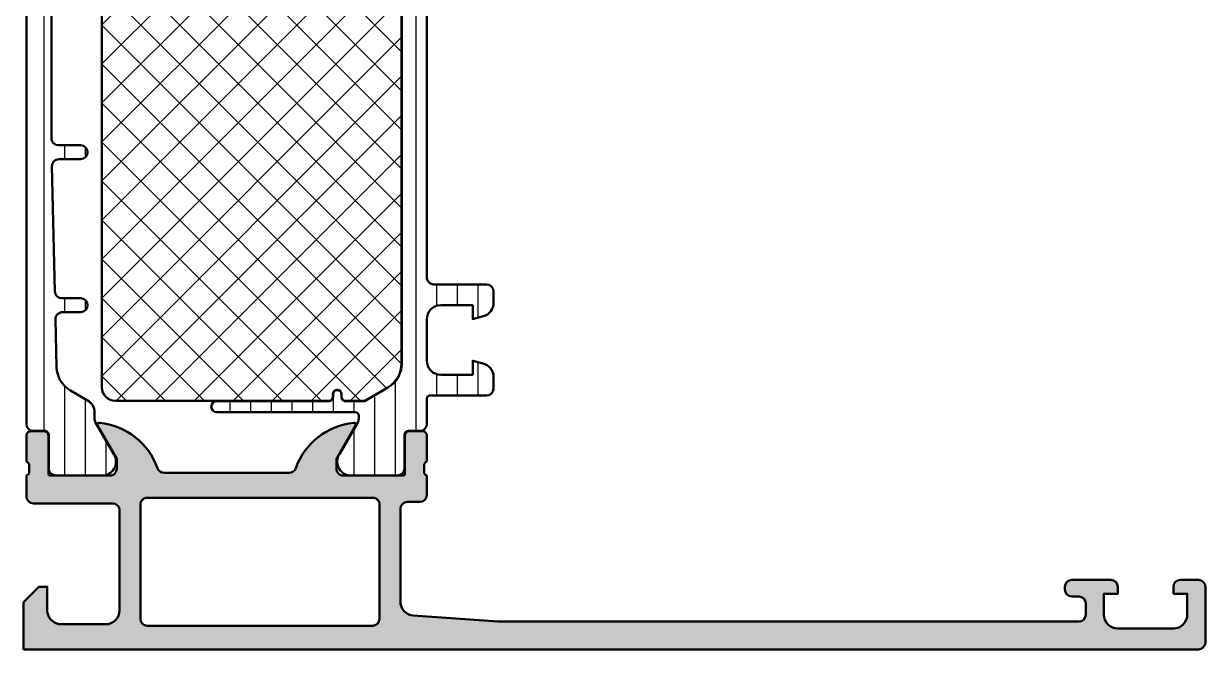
# Model space of a CAD drawing. Extents: x 0 to 85, y 0 to 90.
# Drawn here: x 0 to 85, y 0 to 45 of the extents above; entities that cross this region are included whole.
import ezdxf

# ---------------------------------------------------------------- set-up
doc = ezdxf.new("R2010")
doc.units = 0
for name, color, linetype, lineweight in [('0S-Alu contour', 7, 'Continuous', 50), ('0S-Alu hatch', 252, 'Continuous', 25), ('0S-Plastic contour', 254, 'Continuous', 50), ('0S-Plastic hatch', 253, 'Continuous', 25), ('0S-PT contour', 91, 'Continuous', 50), ('0S-PT hatch', 103, 'Continuous', 25)]:
    doc.layers.add(name, color=color, linetype=linetype, lineweight=lineweight)
pattern_1 = [(90, (0, 0), (-1.4859, 0), [])]

# ---------------------------------------------------------------- blocks, each defined once
blk = doc.blocks.new('462290__2736C1EB_04AA_4414_8C59_1B609291EB3D_')
at = {"layer": '0S-Alu hatch'}
h = blk.add_hatch(color=256, dxfattribs=at)
edge = h.paths.add_edge_path()
edge.add_line((82.69999999999999, 3.999999999999998), (83.69999999999999, 3.999999999999998))
edge.add_line((83.69999999999999, 3.999999999999998), (83.69999999999999, 2.499999999999998))
edge.add_ellipse((82.70000000000002, 2.499999999999987), major_axis=(-0.9999999999999857, 0), ratio=1, start_angle=89.9999999999992, end_angle=180, ccw=False)
edge.add_line((82.69999999999999, 1.499999999999997), (78.69999999999999, 1.499999999999999))
edge.add_ellipse((78.69999999999997, 2.49999999999998), major_axis=(-0.9999999999999813, 0), ratio=1, start_angle=0, end_angle=90.0000000000008, ccw=False)
edge.add_line((77.69999999999999, 2.49999999999999), (77.69999999999999, 3.999999999999999))
edge.add_line((77.69999999999999, 3.999999999999999), (78.69999999999999, 3.999999999999999))
edge.add_line((78.69999999999999, 3.999999999999999), (78.69999999999999, 4.50000000000001))
edge.add_arc((78.19999999999999, 4.500000000000003), 0.5, 0, 90)
edge.add_line((78.19999999999999, 5.000000000000003), (75.4, 5))
edge.add_arc((75.4, 4.499999999999993), 0.5000000000000071, 90, 180)
edge.add_line((74.9, 4.499999999999998), (74.89999999999999, 4.299999999999996))
edge.add_arc((75.39999999999999, 4.299999999999996), 0.5, 180, 270)
edge.add_line((75.39999999999999, 3.799999999999996), (75.89999999999999, 3.799999999999998))
edge.add_ellipse((75.89999999999999, 3.299999999999999), major_axis=(-0.4999999999999996, 0), ratio=1, start_angle=180, end_angle=270, ccw=False)
edge.add_line((76.39999999999999, 3.299999999999995), (76.39999999999999, 2.500000000000005))
edge.add_ellipse((75.89999999999999, 2.499999999999998), major_axis=(-0.5, 0), ratio=1, start_angle=90, end_angle=180, ccw=False)
edge.add_line((75.89999999999999, 1.999999999999999), (34.10000000000002, 2.000000000000001))
edge.add_line((34.10000000000002, 2.000000000000001), (28.02875295001209, 2.433660503570567))
edge.add_ellipse((28.10000000000001, 3.431119203401302), major_axis=(-1, 0), ratio=1, start_angle=0, end_angle=85.91438322002472, ccw=False)
edge.add_line((27.10000000000001, 3.431119203401305), (27.10000000000001, 10.1))
edge.add_ellipse((27.60000000000001, 10.1), major_axis=(-0.4999999999999965, 0), ratio=1, start_angle=270.0000000000004, end_angle=360, ccw=False)
edge.add_line((27.60000000000001, 10.6), (28.50000000000001, 10.6))
edge.add_arc((28.50000000000001, 11.1), 0.5000000000000018, 270, 360)
edge.add_line((29.00000000000001, 11.1), (29, 12.49999999999997))
edge.add_ellipse((29.07883644654305, 12.7675205919931), major_axis=(-0.2788950563274388, 0), ratio=1, start_angle=-1.16458937409908, end_angle=73.5801235805074, ccw=False)
edge.add_line((28.79999899999999, 12.77318899999148), (28.79999899999999, 13.22678299999145))
edge.add_ellipse((29.07886709564316, 13.23244365946852), major_axis=(-0.278925541737147, 0), ratio=1, start_angle=-73.57540544464717, end_angle=1.1628700728869035, ccw=False)
edge.add_line((29, 13.49998699999146), (29, 15.37999799999998))
edge.add_arc((28.7, 15.37999799999998), 0.2999999999999971, 0, 90)
edge.add_line((28.7, 15.67999799999998), (27.72002568095721, 15.67999799999998))
edge.add_arc((27.72002568095721, 15.37999799999998), 0.2999999999999971, 90, 180)
edge.add_line((27.42002568095721, 15.37999799999998), (27.42002568095721, 12.61999999999998))
edge.add_ellipse((27.30002568095723, 12.61999999999999), major_axis=(-0.1199999999999797, 0), ratio=1, start_angle=90, end_angle=180, ccw=False)
edge.add_line((27.30002568095723, 12.50000000000001), (22.99999999999995, 12.49999999999999))
edge.add_ellipse((22.99999999999993, 12.99999999999992), major_axis=(-0.499999999999929, 0), ratio=1, start_angle=0, end_angle=90.00000000000279, ccw=False)
edge.add_line((22.5, 12.9999999999999), (22.50000000000006, 13.7))
edge.add_line((22.50000000000006, 13.7), (23.88149545762224, 16.09282032302728))
edge.add_arc((23.76188021535142, 16.16188021535144), 0.1381197846484381, 330.0000000000289, 456.0127701438531)
edge.add_arc((24.27116275502875, 11.32674727786224), 4.999999999998583, 96.01277014383953, 160.0870903140122)
edge.add_ellipse((19.10000000000003, 13.20000000000111), major_axis=(-0.5000000000011362, 0), ratio=1, start_angle=89.99999999999193, end_angle=160.087090314002, ccw=False)
edge.add_line((19.09999999999996, 12.69999999999997), (10.09999999999991, 12.69999999999998))
edge.add_ellipse((10.10000000000013, 13.20000000000052), major_axis=(-0.5000000000005347, 0), ratio=1, start_angle=19.912909685965417, end_angle=89.99999999997408, ccw=False)
edge.add_arc((4.928837244971303, 11.32674727786149), 4.999999999999342, 19.91290968599231, 83.9872298561635)
edge.add_arc((5.438119784648417, 16.16188021535135), 0.1381197846485738, 83.98722985613642, 209.9999999999608)
edge.add_line((5.318504542377469, 16.09282032302714), (6.69999999999976, 13.7))
edge.add_line((6.69999999999976, 13.7), (6.699999999999818, 12.9999999999999))
edge.add_ellipse((6.199999999999884, 12.99999999999992), major_axis=(-0.4999999999999343, 0), ratio=1, start_angle=89.9999999999979, end_angle=180, ccw=False)
edge.add_line((6.199999999999866, 12.49999999999999), (1.899974319042766, 12.5))
edge.add_ellipse((1.899974319042766, 12.61999999999998), major_axis=(-0.1199999999999814, 0), ratio=1, start_angle=0, end_angle=89.99999999999989, ccw=False)
edge.add_line((1.779974319042785, 12.61999999999998), (1.779974319042786, 15.37999799999998))
edge.add_arc((1.479974319042787, 15.37999799999998), 0.2999999999999985, 0, 90.00000000000026)
edge.add_line((1.479974319042786, 15.67999799999998), (0.5000000000000043, 15.67999799999998))
edge.add_arc((0.5000000000000026, 15.37999799999998), 0.3000000000000025, 89.99999999999967, 180)
edge.add_line((0.2, 15.37999799999998), (0.1999999999999993, 13.49998699999147))
edge.add_ellipse((0.121132904356827, 13.23244365946852), major_axis=(-0.2789255417371538, 0), ratio=1, start_angle=178.8371299271133, end_angle=253.57540544464462, ccw=False)
edge.add_line((0.4000009999999994, 13.22678299999146), (0.4000009999999996, 12.77318899999146))
edge.add_ellipse((0.1211635534569126, 12.76752059199309), major_axis=(-0.278895056327474, 0), ratio=1, start_angle=106.419876419492, end_angle=181.1645893740976, ccw=False)
edge.add_line((0.199999999999966, 12.49999999999994), (0.200000000000017, 11))
edge.add_arc((0.700000000000016, 11), 0.4999999999999991, 180, 270)
edge.add_line((0.7000000000000158, 10.5), (6.400000000000002, 10.5))
edge.add_ellipse((6.400000000000001, 10), major_axis=(-0.5, 0), ratio=1, start_angle=180, end_angle=269.9999999999999, ccw=False)
edge.add_line((6.900000000000002, 9.999999999999996), (6.899999999999971, 2.800000000000011))
edge.add_ellipse((5.899999999999971, 2.800000000000013), major_axis=(-1, 0), ratio=1, start_angle=90, end_angle=180, ccw=False)
edge.add_line((5.899999999999971, 1.800000000000011), (2.699999999999988, 1.800000000000011))
edge.add_ellipse((2.699999999999989, 2.800000000000011), major_axis=(-0.9999999999999998, 0), ratio=1, start_angle=0, end_angle=89.99999999999989, ccw=False)
edge.add_line((1.699999999999988, 2.800000000000011), (1.699999999999988, 4.5))
edge.add_line((1.699999999999988, 4.5), (1.099999999999995, 4.5))
edge.add_line((1.099999999999995, 4.5), (0, 3.400000000000005))
edge.add_line((0, 3.400000000000005), (0, 0))
edge.add_line((0, 0), (84.49999999999999, 0))
edge.add_arc((84.49999999999999, 0.5), 0.5, 270, 360)
edge.add_line((84.99999999999999, 0.5), (84.99999999999999, 4.5))
edge.add_arc((84.49999999999999, 4.5), 0.5, 0, 90)
edge.add_line((84.49999999999999, 5), (83.19999999999997, 4.999999999999999))
edge.add_arc((83.19999999999997, 4.499999999999995), 0.5000000000000036, 90, 180)
edge.add_line((82.69999999999999, 4.499999999999988), (82.69999999999999, 3.999999999999998))
edge = h.paths.add_edge_path()
edge.add_line((25.1, 1.699999999999999), (8.900000000000006, 1.699999999999999))
edge.add_ellipse((8.900000000000006, 2.199999999999998), major_axis=(-0.5, 0), ratio=1, start_angle=0, end_angle=89.99999999999977, ccw=False)
edge.add_line((8.400000000000006, 2.199999999999999), (8.400000000000002, 10.4))
edge.add_ellipse((8.900000000000006, 10.4), major_axis=(-0.5000000000000036, 0), ratio=1, start_angle=269.9999999999996, end_angle=360, ccw=False)
edge.add_line((8.90000000000001, 10.9), (25.10000000000001, 10.89999999999995))
edge.add_ellipse((25.10000000000003, 10.39999999999997), major_axis=(-0.4999999999999752, 0), ratio=1, start_angle=180, end_angle=270.00000000000284, ccw=False)
edge.add_line((25.60000000000001, 10.4), (25.60000000000001, 2.200000000000006))
edge.add_ellipse((25.1, 2.200000000000006), major_axis=(-0.5000000000000067, 0), ratio=1, start_angle=90, end_angle=180, ccw=False)
at = {"layer": '0S-Alu contour', "color": 7}
for points in [[(0.2, 15.37999799999998), (0.1999999999999993, 13.49998699999147)], [(1.479974319042786, 15.67999799999998), (0.5000000000000043, 15.67999799999998)], [(1.779974319042785, 12.61999999999998), (1.779974319042786, 15.37999799999998)], [(5.318504542377469, 16.09282032302714), (6.69999999999976, 13.7), (6.699999999999818, 12.9999999999999)], [(22.5, 12.9999999999999), (22.50000000000006, 13.7), (23.88149545762224, 16.09282032302728)], [(27.42002568095721, 15.37999799999998), (27.42002568095721, 12.61999999999998)], [(28.7, 15.67999799999998), (27.72002568095721, 15.67999799999998)], [(29, 13.49998699999146), (29, 15.37999799999998)], [(0.4000009999999994, 13.22678299999146), (0.4000009999999996, 12.77318899999146)], [(28.79999899999999, 12.77318899999148), (28.79999899999999, 13.22678299999145)], [(0.199999999999966, 12.49999999999994), (0.200000000000017, 11)], [(6.199999999999866, 12.49999999999999), (1.899974319042766, 12.5)], [(19.09999999999996, 12.69999999999997), (10.09999999999991, 12.69999999999998)], [(27.30002568095723, 12.50000000000001), (22.99999999999995, 12.49999999999999)], [(29.00000000000001, 11.1), (29, 12.49999999999997)], [(0.7000000000000158, 10.5), (6.400000000000002, 10.5)], [(8.400000000000006, 2.199999999999999), (8.400000000000002, 10.4)], [(8.90000000000001, 10.9), (25.10000000000001, 10.89999999999995)], [(25.60000000000001, 10.4), (25.60000000000001, 2.200000000000005)], [(27.60000000000001, 10.6), (28.50000000000001, 10.6)], [(6.900000000000002, 9.999999999999996), (6.899999999999971, 2.800000000000011)], [(27.10000000000001, 3.431119203401305), (27.10000000000001, 10.1)], [(1.699999999999988, 2.800000000000011), (1.699999999999988, 4.5), (1.099999999999995, 4.5), (0, 3.400000000000005), (0, 0), (84.49999999999999, 0)], [(74.9, 4.499999999999998), (74.89999999999999, 4.299999999999996)], [(78.19999999999999, 5.000000000000003), (75.4, 5)], [(77.69999999999999, 2.49999999999999), (77.69999999999999, 3.999999999999999), (78.69999999999999, 3.999999999999999), (78.69999999999999, 4.50000000000001)], [(82.69999999999999, 4.499999999999988), (82.69999999999999, 3.999999999999998)], [(84.49999999999999, 5), (83.19999999999997, 4.999999999999999)], [(84.99999999999999, 0.5), (84.99999999999999, 4.5)], [(75.39999999999999, 3.799999999999996), (75.89999999999999, 3.799999999999998)], [(82.69999999999999, 3.999999999999998), (83.69999999999999, 3.999999999999998), (83.69999999999999, 2.499999999999998)], [(76.39999999999999, 3.299999999999995), (76.39999999999999, 2.500000000000005)], [(5.899999999999971, 1.800000000000011), (2.699999999999988, 1.800000000000011)], [(75.89999999999999, 1.999999999999999), (34.10000000000002, 2.000000000000001), (28.02875295001209, 2.433660503570567)], [(25.1, 1.699999999999999), (8.900000000000002, 1.699999999999999)], [(82.69999999999999, 1.499999999999997), (78.69999999999999, 1.499999999999999)]]:
    blk.add_lwpolyline(points, dxfattribs=at)
for centre, radius, start, end in [((5.438119784648417, 16.16188021535135), 0.1381197846485738, 83.98722985613642, 209.9999999999608), ((4.928837244971303, 11.32674727786149), 4.999999999999342, 19.91290968599231, 83.9872298561635), ((24.27116275502875, 11.32674727786224), 4.999999999998583, 96.01277014383953, 160.0870903140122), ((23.76188021535142, 16.16188021535144), 0.1381197846484381, 330.0000000000289, 96.01277014385315), ((0.5000000000000026, 15.37999799999998), 0.3000000000000025, 89.99999999999967, 180), ((1.479974319042787, 15.37999799999998), 0.2999999999999985, 0, 90.00000000000026), ((27.72002568095721, 15.37999799999998), 0.2999999999999971, 90, 180), ((28.7, 15.37999799999998), 0.2999999999999971, 0, 90), ((28.50000000000001, 11.1), 0.5000000000000018, 270, 0), ((0.700000000000016, 11), 0.4999999999999991, 180, 270), ((75.4, 4.499999999999993), 0.5000000000000071, 90, 180), ((75.39999999999999, 4.299999999999996), 0.5, 180, 270), ((78.19999999999999, 4.500000000000003), 0.5, 0, 90), ((83.19999999999997, 4.499999999999995), 0.5000000000000036, 90, 180), ((84.49999999999999, 4.5), 0.5, 0, 90), ((84.49999999999999, 0.5), 0.5, 270, 0)]:
    blk.add_arc(centre, radius, start, end, dxfattribs=at)
at = {"layer": '0S-Alu contour', "color": 7, "extrusion": (0, 0, -1)}
for centre, radius, start, end in [((-0.121132904356827, 13.23244365946852), 0.2789255417371538, 106.4245945553554, 181.1628700728868), ((-0.1211635534569126, 12.76752059199309), 0.278895056327474, 178.8354106259024, 253.580123580508), ((-6.199999999999884, 12.99999999999992), 0.4999999999999343, 180, 270.0000000000021), ((-10.10000000000013, 13.20000000000052), 0.5000000000005347, 270.0000000000259, 340.0870903140346), ((-19.10000000000003, 13.20000000000111), 0.5000000000011362, 199.9129096859981, 270.0000000000081), ((-22.99999999999993, 12.99999999999992), 0.499999999999929, 269.9999999999972, 0), ((-29.07883644654305, 12.7675205919931), 0.2788950563274388, 286.4198764194926, 1.164589374099114), ((-29.07886709564316, 13.23244365946852), 0.278925541737147, 358.8371299271131, 73.57540544464725), ((-1.899974319042766, 12.61999999999998), 0.1199999999999814, 270.0000000000001, 0), ((-27.30002568095723, 12.61999999999999), 0.1199999999999797, 180, 270), ((-6.400000000000001, 10), 0.5, 90.0000000000001, 180), ((-8.900000000000006, 10.4), 0.5000000000000036, 0, 90.0000000000004), ((-25.10000000000003, 10.39999999999997), 0.4999999999999752, 89.99999999999714, 180), ((-27.60000000000001, 10.1), 0.4999999999999965, 0, 89.99999999999959), ((-28.10000000000001, 3.431119203401302), 1, 274.0856167799754, 0), ((-75.89999999999999, 3.299999999999999), 0.4999999999999996, 90, 180), ((-2.699999999999989, 2.800000000000011), 0.9999999999999998, 270.0000000000001, 0), ((-5.899999999999971, 2.800000000000013), 1, 180, 270.0000000000001), ((-8.900000000000006, 2.199999999999998), 0.5, 270.0000000000002, 0), ((-25.1, 2.200000000000006), 0.5000000000000067, 180, 270), ((-75.89999999999999, 2.499999999999998), 0.5, 180, 270), ((-78.69999999999997, 2.49999999999998), 0.9999999999999813, 269.9999999999992, 0), ((-82.70000000000002, 2.499999999999987), 0.9999999999999857, 180, 270.0000000000008)]:
    blk.add_arc(centre, radius, start, end, dxfattribs=at)
blk = doc.blocks.new('284599__D019E809_85DF_4983_B46A_BC351C626D31___00A416DF_3CE0_4EC2_9531_1F4844BE5A5A_')
at = {"layer": '0S-Plastic hatch'}
h = blk.add_hatch(dxfattribs=at)
h.set_pattern_fill('ANSI31', color=256, scale=0.4680000000000001, angle=45, style=0)
h.set_pattern_definition(pattern_1)
edge = h.paths.add_edge_path()
edge.add_arc((33.29999999999974, 63.75000000004725), 0.4999999999999716, 0, 90.00000000000081)
edge.add_line((33.29999999999973, 64.25000000004722), (29.19999999999973, 64.25000000004718))
edge.add_ellipse((29.19999999999972, 64.45000000004718), major_axis=(-0.2000000000000028, 0), ratio=1, start_angle=0, end_angle=90.00000000000199, ccw=False)
edge.add_line((28.99999999999972, 64.45000000004723), (28.99999999999972, 66.29000567895667))
edge.add_arc((28.50000267890202, 66.29000567895667), 0.4999973210976912, 0, 90.00030698202455)
edge.add_line((28.49999999999284, 66.7900030000472), (27.68966866665949, 66.79000300004718))
edge.add_ellipse((27.68966866665949, 67.09000300004719), major_axis=(-0.3000000000000114, 0), ratio=1, start_angle=0, end_angle=90.00000000000068, ccw=False)
edge.add_line((27.38966866665948, 67.09000300004719), (27.3900006170565, 69.49000138298348))
edge.add_arc((26.89000463961788, 69.49000402260856), 0.4999959774455904, 359.9996975182267, 450.0003024811847)
edge.add_line((26.89000199999282, 69.99000000004717), (23.41346050189332, 69.99000000004719))
edge.add_arc((23.55577115088468, 69.00018192532433), 0.9999960709244888, 98.18160805189993, 212.7270160998407)
edge.add_line((22.71451850189333, 68.45954700004717), (24.03303535120447, 66.17580851337493))
edge.add_ellipse((23.60002263447414, 65.92580853907536), major_axis=(-0.4999999999999619, 0), ratio=1, start_angle=179.994256176766, end_angle=209.9999965993491, ccw=False)
edge.add_line((24.10002263196166, 65.92575841476156), (24.0999999999903, 65.70000000006473))
edge.add_ellipse((23.84999999997286, 65.70000000006466), major_axis=(-0.2500000000174367, 0), ratio=1, start_angle=89.99999999999272, end_angle=180, ccw=False)
edge.add_line((23.84999999997283, 65.45000000004723), (13.89925907311612, 65.45000000004654))
edge.add_arc((13.89925907311614, 65.0507409269301), 0.3992590731164398, 90.00000000000306, 270.0000000000031)
edge.add_line((13.89925907311617, 64.65148185381366), (21.95486402147729, 64.65148185381366))
edge.add_ellipse((21.95486402147729, 64.3500000000471), major_axis=(-0.3014818537665604, 0), ratio=1, start_angle=180, end_angle=270.0000000000007, ccw=False)
edge.add_line((22.25634587524385, 64.35000000004717), (22.25634587524385, 64.14942920476096))
edge.add_arc((22.55577507995761, 64.14942920476096), 0.2994292047137641, 180, 360)
edge.add_line((22.85520428467137, 64.14942920476099), (22.85520428467138, 64.35000000004723))
edge.add_ellipse((23.15520428467165, 64.35000000004723), major_axis=(-0.3000000000002672, 0), ratio=1, start_angle=266.60636072712373, end_angle=360, ccw=False)
edge.add_line((23.17296295056753, 64.64947392175955), (24.4650128094602, 64.64947392175972))
edge.add_ellipse((24.46501280946037, 64.4494739217598), major_axis=(-0.1999999999999176, 0), ratio=1, start_angle=240.0000000000401, end_angle=270.00000000004786, ccw=False)
edge.add_line((24.56501280946021, 64.62267900251669), (26.19999999999975, 63.67871870793692))
edge.add_ellipse((25.19999999999981, 61.94666790036812), major_axis=(-1.999999999999898, 0), ratio=1, start_angle=180, end_angle=240.0000000000005, ccw=False)
edge.add_line((27.19999999999971, 61.94666790036816), (27.19999999999972, 20.55333209967905))
edge.add_ellipse((25.19999999999975, 20.55333209967908), major_axis=(-1.999999999999971, 0), ratio=1, start_angle=119.99999999999909, end_angle=180, ccw=False)
edge.add_line((26.1999999999997, 18.82128129211022), (24.56501280946021, 17.8773209975307))
edge.add_ellipse((24.46501280946001, 18.05052607828747), major_axis=(-0.2000000000000058, 0), ratio=1, start_angle=90.00000000006719, end_angle=120.0000000000665, ccw=False)
edge.add_line((24.46501280946025, 17.85052607828747), (23.17296295056536, 17.85052607828787))
edge.add_ellipse((23.15520428467131, 18.14999999999997), major_axis=(-0.2999999999999348, 0), ratio=1, start_angle=0, end_angle=93.39363927252862, ccw=False)
edge.add_line((22.85520428467138, 18.14999999999996), (22.85520428467137, 18.35057079528623))
edge.add_arc((22.55577507995761, 18.35057079528623), 0.2994292047137605, 0, 180)
edge.add_line((22.25634587524385, 18.35057079528623), (22.25634587524385, 18.14999999999996))
edge.add_ellipse((21.95486402147732, 18.15000000000005), major_axis=(-0.3014818537665356, 0), ratio=1, start_angle=89.99999999999, end_angle=180, ccw=False)
edge.add_line((21.95486402147727, 17.84851814623352), (13.89925907311615, 17.84851814623352))
edge.add_arc((13.89925907311615, 17.44925907311705), 0.3992590731164789, 90, 270)
edge.add_line((13.89925907311615, 17.05000000000057), (23.84999999997285, 17.04999999999999))
edge.add_ellipse((23.84999999997282, 16.79999999998251), major_axis=(-0.2500000000174793, 0), ratio=1, start_angle=180, end_angle=269.9999999999935, ccw=False)
edge.add_line((24.0999999999903, 16.79999999998243), (24.10002263196167, 16.57424158528563))
edge.add_ellipse((23.60002263447411, 16.57419146097183), major_axis=(-0.5000000000000032, 0), ratio=1, start_angle=150.0000034006539, end_angle=180.0057438232342, ccw=False)
edge.add_line((24.03303535120449, 16.32419148667226), (22.71451850189334, 14.04045299999998))
edge.add_arc((23.55577115088468, 13.49981807472283), 0.9999960709244718, 147.2729839001593, 261.8183919481001)
edge.add_line((23.41346050189333, 12.50999999999999), (26.89000199999282, 12.50999999999999))
edge.add_arc((26.89000463961788, 13.00999597743861), 0.4999959774455886, 269.9996975188153, 360.0003024817733)
edge.add_line((27.39000061705651, 13.0099986170637), (27.38966866665947, 15.40999699999997))
edge.add_ellipse((27.68966866665949, 15.40999699999997), major_axis=(-0.3000000000000114, 0), ratio=1, start_angle=270, end_angle=360, ccw=False)
edge.add_line((27.68966866665949, 15.70999699999999), (28.49999999999284, 15.70999699999999))
edge.add_arc((28.50000267890203, 16.2099943210905), 0.4999973210976913, 269.9996930179747, 360)
edge.add_line((28.99999999999972, 16.2099943210905), (28.99999999999972, 18.04999999999994))
edge.add_ellipse((29.19999999999974, 18.04999999999998), major_axis=(-0.2000000000000242, 0), ratio=1, start_angle=270.0000000000112, end_angle=360, ccw=False)
edge.add_line((29.1999999999997, 18.25000000000001), (33.29999999999973, 18.24999999999995))
edge.add_arc((33.29999999999972, 18.74999999999994), 0.4999999999999929, 270.0000000000008, 360)
edge.add_line((33.79999999999971, 18.74999999999995), (33.79999999999971, 19.58074922337432))
edge.add_arc((32.79999999999972, 19.58074922337434), 0.9999999999999928, 0, 74.99999999999913)
edge.add_line((33.05881904510226, 20.5466750496634), (32.29999999999972, 20.75000000000001))
edge.add_line((32.29999999999972, 20.75000000000001), (32.29999999999972, 19.75000000000001))
edge.add_line((32.29999999999972, 19.75000000000001), (29.99999999999971, 19.75000000000001))
edge.add_ellipse((29.99999999999972, 20.75000000000001), major_axis=(-1, 0), ratio=1, start_angle=0, end_angle=89.99999999999977, ccw=False)
edge.add_line((28.99999999999972, 20.75000000000001), (28.99999999999972, 23.75000000000007))
edge.add_ellipse((29.99999999999965, 23.75000000000002), major_axis=(-0.9999999999999324, 0), ratio=1, start_angle=269.99999999999716, end_angle=360, ccw=False)
edge.add_line((29.9999999999997, 24.74999999999995), (32.29999999999972, 24.74999999999999))
edge.add_line((32.29999999999972, 24.74999999999999), (32.29999999999972, 23.75000000000007))
edge.add_line((32.29999999999972, 23.75000000000007), (33.05881904510217, 23.95332495033655))
edge.add_arc((32.79999999999963, 24.91925077662572), 1.000000000000099, 284.9999999999996, 360)
edge.add_line((33.79999999999973, 24.9192507766257), (33.79999999999971, 25.75000000000004))
edge.add_arc((33.29999999999975, 25.75000000000005), 0.4999999999999645, 0, 89.99999999999837)
edge.add_line((33.29999999999976, 26.25000000000001), (29.49999999999971, 26.25000000000001))
edge.add_ellipse((29.4999999999997, 26.74999999999999), major_axis=(-0.4999999999999787, 0), ratio=1, start_angle=0, end_angle=90.00000000000159, ccw=False)
edge.add_line((28.99999999999972, 26.74999999999998), (28.99999999999972, 55.75000000004714))
edge.add_ellipse((29.49999999999972, 55.75000000004717), major_axis=(-0.5000000000000036, 0), ratio=1, start_angle=270.00000000000125, end_angle=360, ccw=False)
edge.add_line((29.49999999999971, 56.25000000004718), (33.29999999999979, 56.25000000004718))
edge.add_arc((33.29999999999974, 56.75000000004716), 0.4999999999999716, 270.0000000000057, 360)
edge.add_line((33.79999999999971, 56.7500000000472), (33.79999999999972, 57.58074922342159))
edge.add_arc((32.79999999999974, 57.5807492234216), 0.9999999999999786, 0, 75.0000000000002)
edge.add_line((33.05881904510226, 58.54667504971065), (32.29999999999972, 58.75000000004719))
edge.add_line((32.29999999999972, 58.75000000004719), (32.29999999999972, 57.75000000004718))
edge.add_line((32.29999999999972, 57.75000000004718), (29.99999999999975, 57.7500000000472))
edge.add_ellipse((29.99999999999971, 58.75000000004718), major_axis=(-0.9999999999999928, 0), ratio=1, start_angle=0, end_angle=90.00000000000199, ccw=False)
edge.add_line((28.99999999999972, 58.75000000004718), (28.99999999999972, 61.75000000004723))
edge.add_ellipse((29.99999999999971, 61.75000000004719), major_axis=(-1, 0), ratio=1, start_angle=269.9999999999977, end_angle=360, ccw=False)
edge.add_line((29.99999999999976, 62.7500000000472), (32.29999999999972, 62.75000000004714))
edge.add_line((32.29999999999972, 62.75000000004714), (32.29999999999972, 61.75000000004722))
edge.add_line((32.29999999999972, 61.75000000004722), (33.05881904510228, 61.95332495038389))
edge.add_arc((32.79999999999982, 62.91925077667286), 0.9999999999998918, 284.9999999999978, 360)
edge.add_line((33.79999999999971, 62.91925077667284), (33.79999999999971, 63.75000000004725))
at = {"layer": '0S-Plastic contour', "color": 7}
for points in [[(26.89000199999282, 69.99000000004717), (23.41346050189332, 69.99000000004719)], [(27.38966866665948, 67.09000300004719), (27.3900006170565, 69.49000138298348)], [(22.71451850189333, 68.45954700004717), (24.03303535120447, 66.17580851337493)], [(28.49999999999284, 66.7900030000472), (27.68966866665949, 66.79000300004718)], [(24.10002263196166, 65.92575841476156), (24.0999999999903, 65.70000000006473)], [(28.99999999999972, 64.45000000004723), (28.99999999999972, 66.29000567895667)], [(23.84999999997283, 65.45000000004723), (13.89925907311612, 65.45000000004654)], [(13.89925907311617, 64.65148185381366), (21.95486402147729, 64.65148185381366)], [(23.17296295056753, 64.64947392175955), (24.4650128094602, 64.64947392175972)], [(24.56501280946021, 64.62267900251669), (26.19999999999975, 63.67871870793692)], [(22.25634587524385, 64.35000000004717), (22.25634587524385, 64.14942920476096)], [(22.85520428467137, 64.14942920476099), (22.85520428467138, 64.35000000004723)], [(33.29999999999973, 64.25000000004722), (29.19999999999973, 64.25000000004718)], [(33.79999999999971, 62.91925077667284), (33.79999999999971, 63.75000000004725)], [(29.99999999999976, 62.7500000000472), (32.29999999999972, 62.75000000004714), (32.29999999999972, 61.75000000004722), (33.05881904510228, 61.95332495038389)], [(27.19999999999971, 61.94666790036816), (27.19999999999972, 20.55333209967905)], [(28.99999999999972, 58.75000000004718), (28.99999999999972, 61.75000000004723)], [(33.05881904510226, 58.54667504971065), (32.29999999999972, 58.75000000004719), (32.29999999999972, 57.75000000004718), (29.99999999999975, 57.7500000000472)], [(33.79999999999971, 56.7500000000472), (33.79999999999972, 57.58074922342159)], [(29.49999999999971, 56.25000000004718), (33.29999999999979, 56.25000000004718)], [(28.99999999999972, 26.74999999999998), (28.99999999999972, 55.75000000004714)], [(33.29999999999976, 26.25000000000001), (29.49999999999971, 26.25000000000001)], [(33.79999999999973, 24.9192507766257), (33.79999999999971, 25.75000000000004)], [(29.9999999999997, 24.74999999999995), (32.29999999999972, 24.74999999999999), (32.29999999999972, 23.75000000000007), (33.05881904510217, 23.95332495033655)], [(28.99999999999972, 20.75000000000001), (28.99999999999972, 23.75000000000007)], [(33.05881904510226, 20.5466750496634), (32.29999999999972, 20.75000000000001), (32.29999999999972, 19.75000000000001), (29.99999999999971, 19.75000000000001)], [(33.79999999999971, 18.74999999999995), (33.79999999999971, 19.58074922337432)], [(26.1999999999997, 18.82128129211022), (24.56501280946021, 17.8773209975307)], [(22.25634587524385, 18.35057079528623), (22.25634587524385, 18.14999999999996)], [(22.85520428467138, 18.14999999999996), (22.85520428467137, 18.35057079528623)], [(24.46501280946025, 17.85052607828747), (23.17296295056536, 17.85052607828787)], [(28.99999999999972, 16.2099943210905), (28.99999999999972, 18.04999999999994)], [(29.1999999999997, 18.25000000000001), (33.29999999999973, 18.24999999999995)], [(21.95486402147727, 17.84851814623352), (13.89925907311615, 17.84851814623352)], [(13.89925907311615, 17.05000000000057), (23.84999999997285, 17.04999999999999)], [(24.03303535120449, 16.32419148667226), (22.71451850189334, 14.04045299999998)], [(24.0999999999903, 16.79999999998243), (24.10002263196167, 16.57424158528563)], [(27.39000061705651, 13.0099986170637), (27.38966866665947, 15.40999699999997)], [(27.68966866665949, 15.70999699999999), (28.49999999999284, 15.70999699999999)], [(23.41346050189333, 12.50999999999999), (26.89000199999282, 12.50999999999999)]]:
    blk.add_lwpolyline(points, dxfattribs=at)
for centre, radius, start, end in [((23.55577115088468, 69.00018192532433), 0.9999960709244888, 98.18160805189993, 212.7270160998407), ((26.89000463961788, 69.49000402260856), 0.4999959774455904, 359.9996975182267, 90.00030248118466), ((28.50000267890202, 66.29000567895667), 0.4999973210976912, 0, 90.00030698202455), ((13.89925907311614, 65.0507409269301), 0.3992590731164398, 90.00000000000306, 270.0000000000031), ((22.55577507995761, 64.14942920476096), 0.2994292047137641, 180, 0), ((33.29999999999974, 63.75000000004725), 0.4999999999999716, 0, 90.00000000000081), ((32.79999999999982, 62.91925077667286), 0.9999999999998918, 284.9999999999978, 0), ((32.79999999999974, 57.5807492234216), 0.9999999999999786, 0, 75.0000000000002), ((33.29999999999974, 56.75000000004716), 0.4999999999999716, 270.0000000000057, 0), ((33.29999999999975, 25.75000000000005), 0.4999999999999645, 0, 89.99999999999837), ((32.79999999999963, 24.91925077662572), 1.000000000000099, 284.9999999999996, 0), ((32.79999999999972, 19.58074922337434), 0.9999999999999928, 0, 74.99999999999913), ((33.29999999999972, 18.74999999999994), 0.4999999999999929, 270.0000000000008, 0), ((22.55577507995761, 18.35057079528623), 0.2994292047137605, 0, 180), ((13.89925907311615, 17.44925907311705), 0.3992590731164789, 90, 270), ((28.50000267890203, 16.2099943210905), 0.4999973210976913, 269.9996930179747, 0), ((23.55577115088468, 13.49981807472283), 0.9999960709244718, 147.2729839001593, 261.8183919481001), ((26.89000463961788, 13.00999597743861), 0.4999959774455886, 269.9996975188153, 0.0003024817733149)]:
    blk.add_arc(centre, radius, start, end, dxfattribs=at)
at = {"layer": '0S-Plastic contour', "color": 7, "extrusion": (0, 0, -1)}
for centre, radius, start, end in [((-27.68966866665949, 67.09000300004719), 0.3000000000000114, 269.9999999999993, 0), ((-23.84999999997286, 65.70000000006466), 0.2500000000174367, 180, 270.0000000000073), ((-23.60002263447414, 65.92580853907536), 0.4999999999999619, 150.0000034006509, 180.0057438232341), ((-21.95486402147729, 64.3500000000471), 0.3014818537665604, 89.99999999999935, 180), ((-23.15520428467165, 64.35000000004723), 0.3000000000002672, 0, 93.39363927287626), ((-24.46501280946037, 64.4494739217598), 0.1999999999999176, 89.99999999995217, 119.9999999999599), ((-29.19999999999972, 64.45000000004718), 0.2000000000000028, 269.999999999998, 0), ((-25.19999999999981, 61.94666790036812), 1.999999999999898, 119.9999999999995, 180), ((-29.99999999999971, 61.75000000004719), 1, 0, 90.00000000000225), ((-29.99999999999971, 58.75000000004718), 0.9999999999999928, 269.999999999998, 0), ((-29.49999999999972, 55.75000000004717), 0.5000000000000036, 0, 89.99999999999876), ((-29.4999999999997, 26.74999999999999), 0.4999999999999787, 269.9999999999984, 0), ((-29.99999999999965, 23.75000000000002), 0.9999999999999324, 0, 90.00000000000286), ((-25.19999999999975, 20.55333209967908), 1.999999999999971, 180, 240.0000000000009), ((-29.99999999999972, 20.75000000000001), 1, 270.0000000000002, 0), ((-21.95486402147732, 18.15000000000005), 0.3014818537665356, 180, 270.0000000000101), ((-23.15520428467131, 18.14999999999997), 0.2999999999999348, 266.6063607274714, 0), ((-24.46501280946001, 18.05052607828747), 0.2000000000000058, 239.9999999999335, 269.9999999999328), ((-29.19999999999974, 18.04999999999998), 0.2000000000000242, 0, 89.9999999999888), ((-23.84999999997282, 16.79999999998251), 0.2500000000174793, 90.00000000000651, 180), ((-23.60002263447411, 16.57419146097183), 0.5000000000000032, 179.9942561767658, 209.9999965993462), ((-27.68966866665949, 15.40999699999997), 0.3000000000000114, 0, 90)]:
    blk.add_arc(centre, radius, start, end, dxfattribs=at)
blk = doc.blocks.new('442220__5F29B869_8100_4EFC_8A70_1404FEE12C2C_')
at = {"layer": '0S-PT hatch'}
h = blk.add_hatch(dxfattribs=at)
h.set_pattern_fill('ANSI37', color=256, scale=0.625, angle=90, style=0)
h.set_pattern_definition([(135, (0, 0), (-1.403165018917055, -1.403165018917055), []), (225, (0, 0), (1.403165018917055, -1.403165018917055), [])])
edge = h.paths.add_edge_path()
edge.add_line((21.95540162866502, 64.63020331969551), (6.600000000016832, 64.63020331974263))
edge.add_arc((6.599999999999693, 63.65020331974267), 0.9799999999999826, 89.99999999899796, 180)
edge.add_line((5.61999999999971, 63.65020331974266), (5.619999999999716, 18.84979668030452))
edge.add_arc((6.599999999999717, 18.84979668030451), 0.9800000000000004, 180, 270)
edge.add_line((6.599999999999717, 17.86979668030452), (21.95634587524385, 17.86979668030452))
edge.add_arc((21.95634587524384, 18.14979668030452), 0.2800000000000082, 270.0000000000007, 360)
edge.add_line((22.23634587524385, 18.14979668030453), (22.23634587524385, 18.35036747559077))
edge.add_ellipse((22.55577507995761, 18.35036747559077), major_axis=(-0.3194292047137601, 0), ratio=1, start_angle=180, end_angle=360, ccw=False)
edge.add_line((22.87520428467137, 18.35036747559077), (22.87520428467137, 18.14979668030453))
edge.add_arc((23.15520428467138, 18.14979668030454), 0.2800000000000047, 180, 266.4872129359721)
edge.add_line((23.13804832119982, 17.87032275859204), (24.46501280946018, 17.87032275859204))
edge.add_arc((24.46501280946016, 18.05032275859204), 0.1799999999999997, 270.0000000000033, 300.0000000000025)
edge.add_line((24.55501280946017, 17.89443818591084), (26.18999999999971, 18.83839848049041))
edge.add_arc((25.19999999999972, 20.5531287799836), 1.979999999999993, 299.9999999999996, 360)
edge.add_line((27.17999999999971, 20.5531287799836), (27.17999999999971, 61.94646458067264))
edge.add_arc((25.19999999999972, 61.94646458067264), 1.979999999999993, 0, 59.99999999999997)
edge.add_line((26.18999999999971, 63.66119488016583), (24.55501280946016, 64.60515517474539))
edge.add_arc((24.46501280946017, 64.44927060206426), 0.179999999999936, 59.99999999999221, 89.99999999999324)
edge.add_line((24.46501280946019, 64.6292706020642), (23.13858592838775, 64.6292706020642))
edge.add_arc((23.15574189185918, 64.34979668035167), 0.280000000000004, 93.51278706400146, 180)
edge.add_line((22.87574189185917, 64.3497966803517), (22.87574189185917, 64.14922588506546))
edge.add_ellipse((22.55577507995761, 64.14922588506546), major_axis=(-0.3199668119015619, 0), ratio=1, start_angle=0, end_angle=180, ccw=False)
edge.add_line((22.23580826805605, 64.14922588506546), (22.23580826805605, 64.34979668030452))
edge.add_arc((21.95540162866505, 64.3497966803045), 0.2804066393910034, 0, 90.00000000000509)
at = {"layer": '0S-PT contour', "color": 7}
for points in [[(21.95540162866502, 64.63020331969551), (6.600000000016832, 64.63020331974263)], [(24.46501280946019, 64.6292706020642), (23.13858592838775, 64.6292706020642)], [(26.18999999999971, 63.66119488016583), (24.55501280946016, 64.60515517474539)], [(22.23580826805605, 64.14922588506546), (22.23580826805605, 64.34979668030452)], [(22.87574189185917, 64.3497966803517), (22.87574189185917, 64.14922588506546)], [(5.61999999999971, 63.65020331974266), (5.619999999999716, 18.84979668030451)], [(27.17999999999971, 20.5531287799836), (27.17999999999971, 61.94646458067264)], [(24.55501280946017, 17.89443818591084), (26.18999999999971, 18.83839848049041)], [(6.599999999999717, 17.86979668030452), (21.95634587524385, 17.86979668030452)], [(22.23634587524385, 18.14979668030453), (22.23634587524385, 18.35036747559077)], [(22.87520428467137, 18.35036747559077), (22.87520428467137, 18.14979668030453)], [(23.13804832119982, 17.87032275859204), (24.46501280946018, 17.87032275859204)]]:
    blk.add_lwpolyline(points, dxfattribs=at)
for centre, radius, start, end in [((6.599999999999693, 63.65020331974267), 0.9799999999999826, 89.99999999899796, 180), ((21.95540162866505, 64.3497966803045), 0.2804066393910034, 0, 90.00000000000509), ((23.15574189185918, 64.34979668035167), 0.280000000000004, 93.51278706400146, 180), ((24.46501280946017, 64.44927060206426), 0.179999999999936, 59.99999999999221, 89.99999999999324), ((25.19999999999972, 61.94646458067264), 1.979999999999993, 0, 59.99999999999997), ((25.19999999999972, 20.5531287799836), 1.979999999999993, 299.9999999999996, 0), ((6.599999999999717, 18.84979668030451), 0.9800000000000004, 180, 270), ((21.95634587524384, 18.14979668030452), 0.2800000000000082, 270.0000000000007, 0), ((23.15520428467138, 18.14979668030454), 0.2800000000000047, 180, 266.4872129359721), ((24.46501280946016, 18.05032275859204), 0.1799999999999997, 270.0000000000033, 300.0000000000025)]:
    blk.add_arc(centre, radius, start, end, dxfattribs=at)
at = {"layer": '0S-PT contour', "color": 7, "extrusion": (0, 0, -1)}
for centre, radius, start, end in [((-22.55577507995761, 64.14922588506546), 0.3199668119015619, 180, 0), ((-22.55577507995761, 18.35036747559077), 0.3194292047137601, 0, 180)]:
    blk.add_arc(centre, radius, start, end, dxfattribs=at)
blk = doc.blocks.new('284599__5C50D84C_4982_4CCD_AD62_102B39361CBE___5C939CC1_2C57_4F68_8690_BF9E91B84AC8_')
at = {"layer": '0S-Plastic hatch'}
h = blk.add_hatch(dxfattribs=at)
h.set_pattern_fill('ANSI31', color=256, scale=0.4680000000000001, angle=45, style=0)
h.set_pattern_definition(pattern_1)
edge = h.paths.add_edge_path()
edge.add_line((2.246142487881525, 56.7617048109106), (2.035398138531636, 47.76170481091056))
edge.add_arc((2.535261117158325, 47.75000000000003), 0.4999999999999972, 178.6586049342219, 270.0000000000013)
edge.add_line((2.535261117158337, 47.25000000000004), (4.100000000000091, 47.25000000000005))
edge.add_ellipse((4.10000000000009, 46.75000000000006), major_axis=(-0.5, 0), ratio=1, start_angle=89.99999999999989, end_angle=269.9999999999999, ccw=False)
edge.add_line((4.100000000000089, 46.25000000000006), (2.500000000000033, 46.25000000000006))
edge.add_arc((2.500000000000033, 45.75000000000006), 0.5, 89.99999999999994, 180)
edge.add_line((2.000000000000033, 45.75000000000006), (2.000000000000032, 36.75000000000006))
edge.add_arc((2.500000000000036, 36.75000000000006), 0.500000000000004, 180, 270)
edge.add_line((2.500000000000036, 36.25000000000005), (4.10000000000009, 36.25000000000006))
edge.add_ellipse((4.10000000000009, 35.75000000000006), major_axis=(-0.5, 0), ratio=1, start_angle=90, end_angle=270, ccw=False)
edge.add_line((4.10000000000009, 35.25000000000006), (2.535261117158286, 35.25000000000004))
edge.add_arc((2.535261117158289, 34.75000000000008), 0.4999999999999574, 90.00000000000036, 181.3413950657789)
edge.add_line((2.03539813853164, 34.73829518908956), (2.246142487881524, 25.73829518908953))
edge.add_arc((2.746005466508222, 25.75000000000006), 0.5000000000000052, 181.3413950657786, 270)
edge.add_line((2.746005466508222, 25.25000000000005), (4.10000000000009, 25.25000000000006))
edge.add_ellipse((4.10000000000009, 24.75000000000005), major_axis=(-0.5000000000000036, 0), ratio=1, start_angle=90, end_angle=270, ccw=False)
edge.add_line((4.10000000000009, 24.25000000000005), (2.792837544141522, 24.25000000000006))
edge.add_arc((2.792837544141521, 23.75000000000006), 0.4999999999999965, 89.99999999999994, 181.3413950657789)
edge.add_line((2.292974565514833, 23.73829518908953), (2.373694771767072, 20.29107651626986))
edge.add_arc((4.373146686274044, 20.33789575991199), 2.000000000000202, 181.3413950657786, 240.0000000000016)
edge.add_line((3.373146686273989, 18.6058449523429), (4.599999999999849, 17.89752086140714))
edge.add_ellipse((4.099999999999948, 17.03149545762269), major_axis=(-0.9999999999999589, 0), ratio=1, start_angle=180, end_angle=240.0000000000052, ccw=False)
edge.add_line((5.099999999999908, 17.03149545762268), (5.099999999999916, 16.57894936768688))
edge.add_arc((5.59997736187122, 16.57419146728958), 0.4999999999999795, 179.4547765471978, 209.9999965993446)
edge.add_line((5.16696464514086, 16.32419149299003), (6.485481498099513, 14.040453))
edge.add_ellipse((5.644228849108168, 13.49981807472285), major_axis=(-0.9999960709244735, 0), ratio=1, start_angle=98.18160805189962, end_angle=212.7270160998406, ccw=False)
edge.add_line((5.78653949809952, 12.51), (2.309998000000047, 12.51))
edge.add_ellipse((2.309995360374971, 13.00999597743861), major_axis=(-0.4999959774455833, 0), ratio=1, start_angle=-0.0003024817733034979, end_angle=90.00030248118622, ccw=False)
edge.add_line((1.809999382936355, 13.00999861706881), (1.810334012242577, 15.409997))
edge.add_arc((1.510334012242575, 15.40999699999999), 0.300000000000002, 0, 90.00000000000026)
edge.add_line((1.510334012242574, 15.709997), (0.7000000000000393, 15.70999699999999))
edge.add_ellipse((0.7000000000000403, 16.2099970000001), major_axis=(-0.5000000000001031, 0), ratio=1, start_angle=0, end_angle=89.99999999999989, ccw=False)
edge.add_line((0.1999999999999368, 16.2099970000001), (0.2000000000001285, 66.29000299999998))
edge.add_ellipse((0.7000000000001099, 66.290003), major_axis=(-0.4999999999999814, 0), ratio=1, start_angle=269.99999999999943, end_angle=360, ccw=False)
edge.add_line((0.7000000000001148, 66.79000299999998), (1.510334012242587, 66.790003))
edge.add_arc((1.510334012242582, 67.090003), 0.2999999999999971, 270.0000000000011, 360)
edge.add_line((1.810334012242579, 67.090003), (1.809999382936356, 69.4900013829363))
edge.add_ellipse((2.309995360374981, 69.49000402256137), major_axis=(-0.4999959774455926, 0), ratio=1, start_angle=-90.00030248118452, end_angle=0.0003024817733034979, ccw=False)
edge.add_line((2.309998000000042, 69.99), (5.786539498099516, 69.99))
edge.add_ellipse((5.644228849108179, 69.00018192527716), major_axis=(-0.9999960709244577, 0), ratio=1, start_angle=147.2729839001591, end_angle=261.81839194810107, ccw=False)
edge.add_line((6.485481498099507, 68.45954700000001), (5.166964645140869, 66.17580850701))
edge.add_arc((5.599977361871453, 65.92580853271033), 0.5000000000002385, 150.000003400656, 180.5452234528383)
edge.add_line((5.099999999999893, 65.92105063231271), (5.099999999999922, 65.46850454237736))
edge.add_ellipse((4.099999999999893, 65.46850454237737), major_axis=(-1.000000000000029, 0), ratio=1, start_angle=119.9999999999967, end_angle=180, ccw=False)
edge.add_line((4.599999999999853, 64.60247913859288), (3.373146686273896, 63.89415504765704))
edge.add_arc((4.373146686273831, 62.16210424008813), 1.999999999999996, 119.9999999999979, 178.6586049342205)
edge.add_line((2.373694771767068, 62.20892348373027), (2.292974565514832, 58.76170481091058))
edge.add_arc((2.792837544141517, 58.75000000000007), 0.4999999999999928, 178.6586049342219, 270.0000000000003)
edge.add_line((2.792837544141519, 58.25000000000007), (4.100000000000091, 58.25000000000006))
edge.add_ellipse((4.100000000000091, 57.75000000000005), major_axis=(-0.5, 0), ratio=1, start_angle=90, end_angle=270, ccw=False)
edge.add_line((4.10000000000009, 57.25000000000005), (2.746005466508226, 57.25000000000005))
edge.add_arc((2.746005466508214, 56.75000000000006), 0.5, 89.99999999999856, 178.6586049342194)
at = {"layer": '0S-Plastic contour', "color": 7}
for points in [[(2.309998000000042, 69.99), (5.786539498099516, 69.99)], [(1.810334012242579, 67.090003), (1.809999382936356, 69.4900013829363)], [(6.485481498099507, 68.45954700000001), (5.166964645140869, 66.17580850701)], [(0.7000000000001148, 66.79000299999998), (1.510334012242587, 66.790003)], [(0.1999999999999368, 16.2099970000001), (0.2000000000001285, 66.29000299999998)], [(5.099999999999893, 65.92105063231271), (5.099999999999922, 65.46850454237736)], [(4.599999999999853, 64.60247913859288), (3.373146686273896, 63.89415504765704)], [(2.373694771767068, 62.20892348373027), (2.292974565514832, 58.76170481091058)], [(2.792837544141519, 58.25000000000007), (4.100000000000091, 58.25000000000006)], [(4.10000000000009, 57.25000000000005), (2.746005466508226, 57.25000000000005)], [(2.246142487881525, 56.7617048109106), (2.035398138531636, 47.76170481091056)], [(2.535261117158337, 47.25000000000004), (4.100000000000091, 47.25000000000005)], [(4.100000000000089, 46.25000000000006), (2.500000000000033, 46.25000000000006)], [(2.000000000000033, 45.75000000000006), (2.000000000000032, 36.75000000000006)], [(2.500000000000036, 36.25000000000005), (4.10000000000009, 36.25000000000006)], [(4.10000000000009, 35.25000000000006), (2.535261117158286, 35.25000000000004)], [(2.03539813853164, 34.73829518908956), (2.246142487881524, 25.73829518908953)], [(2.746005466508222, 25.25000000000005), (4.10000000000009, 25.25000000000006)], [(4.10000000000009, 24.25000000000005), (2.792837544141522, 24.25000000000006)], [(2.292974565514833, 23.73829518908953), (2.373694771767072, 20.29107651626986)], [(3.373146686273989, 18.6058449523429), (4.599999999999849, 17.89752086140714)], [(5.099999999999908, 17.03149545762268), (5.099999999999916, 16.57894936768688)], [(5.16696464514086, 16.32419149299003), (6.485481498099513, 14.040453)], [(1.510334012242574, 15.709997), (0.7000000000000393, 15.70999699999999)], [(1.809999382936355, 13.00999861706881), (1.810334012242577, 15.409997)], [(5.78653949809952, 12.51), (2.309998000000047, 12.51)]]:
    blk.add_lwpolyline(points, dxfattribs=at)
at = {"layer": '0S-Plastic contour', "color": 7, "extrusion": (0, 0, -1)}
for centre, radius, start, end in [((-2.309995360374981, 69.49000402256137), 0.4999959774455926, 359.9996975182267, 90.0003024811845), ((-5.644228849108179, 69.00018192527716), 0.9999960709244577, 98.18160805189895, 212.7270160998409), ((-0.7000000000001099, 66.290003), 0.4999999999999814, 0, 90.00000000000055), ((-4.099999999999893, 65.46850454237737), 1.000000000000029, 180, 240.0000000000034), ((-4.100000000000091, 57.75000000000005), 0.5, 90, 270), ((-4.10000000000009, 46.75000000000006), 0.5, 90.0000000000001, 270.0000000000001), ((-4.10000000000009, 35.75000000000006), 0.5, 90, 270), ((-4.10000000000009, 24.75000000000005), 0.5000000000000036, 90, 270), ((-4.099999999999948, 17.03149545762269), 0.9999999999999589, 119.9999999999948, 180), ((-0.7000000000000403, 16.2099970000001), 0.5000000000001031, 270.0000000000001, 0), ((-5.644228849108168, 13.49981807472285), 0.9999960709244735, 147.2729839001594, 261.8183919481004), ((-2.309995360374971, 13.00999597743861), 0.4999959774455833, 269.9996975188138, 0.0003024817733149)]:
    blk.add_arc(centre, radius, start, end, dxfattribs=at)
at = {"layer": '0S-Plastic contour', "color": 7}
for centre, radius, start, end in [((1.510334012242582, 67.090003), 0.2999999999999971, 270.0000000000011, 0), ((5.599977361871453, 65.92580853271033), 0.5000000000002385, 150.000003400656, 180.5452234528383), ((4.373146686273831, 62.16210424008813), 1.999999999999996, 119.9999999999979, 178.6586049342205), ((2.792837544141517, 58.75000000000007), 0.4999999999999928, 178.6586049342219, 270.0000000000003), ((2.746005466508214, 56.75000000000006), 0.5, 89.99999999999856, 178.6586049342194), ((2.535261117158325, 47.75000000000003), 0.4999999999999972, 178.6586049342219, 270.0000000000013), ((2.500000000000033, 45.75000000000006), 0.5, 89.99999999999994, 180), ((2.500000000000036, 36.75000000000006), 0.500000000000004, 180, 270), ((2.535261117158289, 34.75000000000008), 0.4999999999999574, 90.00000000000036, 181.3413950657789), ((2.746005466508222, 25.75000000000006), 0.5000000000000052, 181.3413950657786, 270), ((2.792837544141521, 23.75000000000006), 0.4999999999999965, 89.99999999999994, 181.3413950657789), ((4.373146686274044, 20.33789575991199), 2.000000000000202, 181.3413950657786, 240.0000000000016), ((5.59997736187122, 16.57419146728958), 0.4999999999999795, 179.4547765471978, 209.9999965993446), ((1.510334012242575, 15.40999699999999), 0.300000000000002, 0, 90.00000000000026)]:
    blk.add_arc(centre, radius, start, end, dxfattribs=at)
blk = doc.blocks.new('442220__A06A4CD8_FD92_4867_A388_99923D46F3A7_')
at = {"layer": '0S-Alu contour', "color": 7}
blk.add_blockref('462290__2736C1EB_04AA_4414_8C59_1B609291EB3D_', (0, 0), dxfattribs=at)
at = {"layer": '0S-Plastic contour', "color": 7}
for name in ['284599__5C50D84C_4982_4CCD_AD62_102B39361CBE___5C939CC1_2C57_4F68_8690_BF9E91B84AC8_', '284599__D019E809_85DF_4983_B46A_BC351C626D31___00A416DF_3CE0_4EC2_9531_1F4844BE5A5A_']:
    blk.add_blockref(name, (0, 0), dxfattribs=at)
at = {"layer": '0S-PT contour', "color": 7}
blk.add_blockref('442220__5F29B869_8100_4EFC_8A70_1404FEE12C2C_', (0, 0), dxfattribs=at)

msp = doc.modelspace()

# ---------------------------------------------------------------- block references
at = {"layer": '0S-Alu contour', "color": 7}
msp.add_blockref('442220__A06A4CD8_FD92_4867_A388_99923D46F3A7_', (0, 0), dxfattribs=at)

doc.saveas('drawing.dxf')
